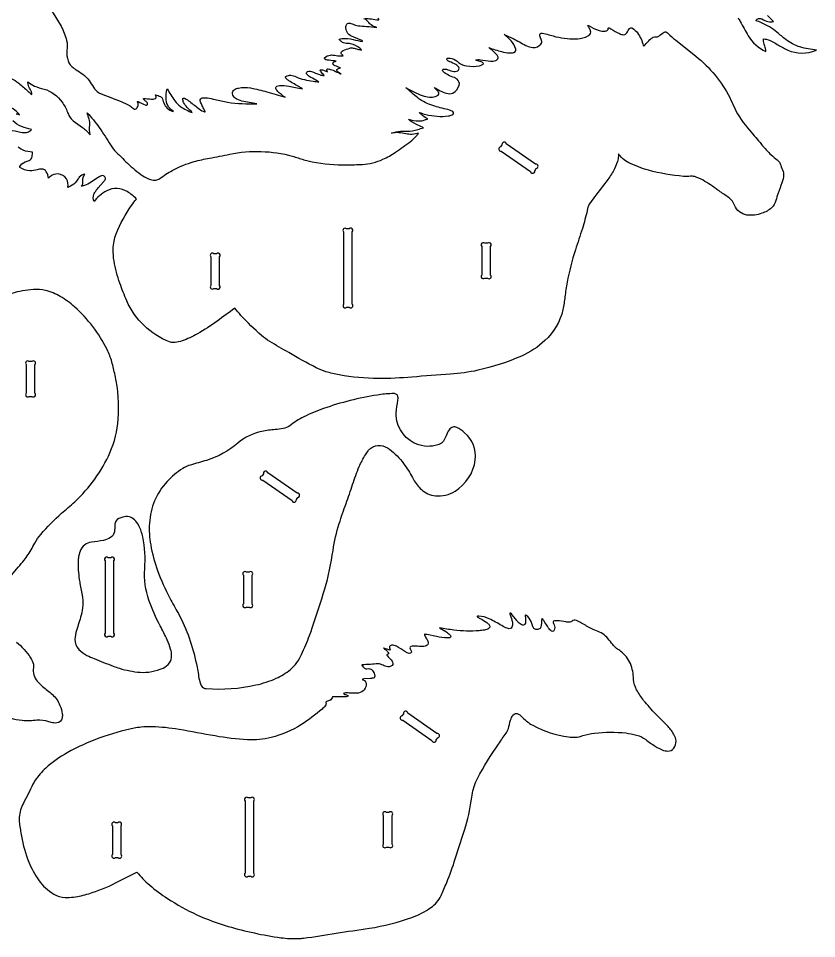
# Model space of a CAD drawing. Extents: x -16 to 86, y -47 to 59.
# Drawn here: x 40.6 to 86.4, y -43.1 to 9.8 of the extents above; entities that cross this region are included whole.
import ezdxf

# ---------------------------------------------------------------- set-up
doc = ezdxf.new("R2010")
doc.units = 0
doc.header["$MEASUREMENT"] = 0
doc.layers.get('0').update_dxf_attribs({"linetype": 'CONTINUOUS'})

msp = doc.modelspace()

# ---------------------------------------------------------------- linework, layer by layer
for points in [[(41.668, 11.241, -0.062914), (43.023, 9.36, -0.058332), (43.342, 8.548, -0.099164), (43.355, 7.964, 0.103533), (43.424, 7.378, 0.140257), (43.732, 6.966, 0.029737), (43.895, 6.848, -0.015987), (44.272, 6.609, -0.094122), (44.638, 6.24, -0.005943), (44.882, 5.854, 0.100119), (45.174, 5.543, 0.046237), (45.281, 5.486, 0.002267), (46.469, 5.034, -0.033131), (46.959, 4.799, -0.051798), (47.192, 4.626, 0.213799), (47.286, 4.597, 0.213799), (47.371, 4.648, 0.148099), (47.461, 4.85, 0.152188), (47.414, 4.999, -0.379491), (47.417, 5.032, -0.379491), (47.45, 5.034, 0.009174), (47.852, 4.838, 0.124278), (47.948, 4.828, 0.342933), (47.996, 4.898, 0.191868), (47.964, 4.982, 0.049565), (47.846, 5.085, -0.047162), (47.756, 5.173, -0.289028), (47.751, 5.193, -0.289028), (47.767, 5.205, -0.114654), (47.884, 5.211, 0.045265), (48.313, 5.177, 0.102969), (48.449, 5.208, 0.299152), (48.493, 5.303, 0.013671), (48.458, 5.423, -0.042839), (48.733, 5.319, -0.060695), (48.819, 5.257, -0.094654), (48.858, 5.195, -0.048836), (48.891, 5.038, 0.204812), (49.346, 4.501, 0.054021), (49.476, 4.458, -0.068101), (49.205, 4.728, -0.139774), (49.065, 5.127, -0.03706), (49.077, 5.596, -0.059924), (49.12, 5.772, 0.040194), (49.56, 5.07, 0.067194), (49.884, 4.751, 0.05731), (50.565, 4.395, -0.005062), (50.266, 4.698, -0.066935), (50.068, 4.979, -0.103195), (50.021, 5.187, -0.227352), (50.037, 5.222, -0.227352), (50.076, 5.232, -0.100671), (50.146, 5.207, -0.034787), (50.413, 5.032, -0.004583), (50.971, 4.597, 0.075387), (51.274, 4.441, 0.307112), (51.302, 4.445), (51.302, 4.46, 0.075082), (51.226, 4.611, -0.062919), (51.112, 4.842, -0.061802), (51.025, 5.079, -0.205085), (51.047, 5.183, -0.205085), (51.137, 5.239, -0.081533), (51.437, 5.239, -0.021859), (51.873, 5.148, 0.013631), (52.595, 4.993, 0.044111), (54.267, 4.91, -0.031786), (53.414, 5.062, -0.088971), (53.033, 5.227, -0.200095), (52.876, 5.476, -0.265759), (52.978, 5.709, -0.122597), (53.217, 5.807, -0.107484), (53.915, 5.812, -0.025718), (54.848, 5.586, 0.00258), (55.901, 5.275, -0.059496), (55.48, 5.615, -0.033599), (55.392, 5.725, -0.130212), (55.362, 5.834, -0.2852), (55.42, 5.911, -0.113283), (55.573, 5.951, -0.050689), (56.11, 5.915, -0.014936), (56.888, 5.757, 0.039854), (56.724, 5.872, -0.014219), (56.116, 6.226, -0.030611), (55.971, 6.336, -0.14706), (55.917, 6.428, -0.292606), (55.943, 6.476, -0.171869), (56.233, 6.54, -0.085554), (56.523, 6.452, 0.059713), (57.006, 6.295, 0.022334), (57.51, 6.204, -0.011017), (57.843, 6.147, 0.047823), (57.656, 6.265, -0.003144), (57.279, 6.476, -0.138174), (57.128, 6.623, -0.286144), (57.141, 6.717, -0.22972), (57.255, 6.781, -0.115476), (57.421, 6.756, -0.00288), (57.879, 6.577, 0.083657), (58.138, 6.528, -0.026016), (57.966, 6.73, -0.068845), (57.911, 6.822, -0.241278), (57.921, 6.853, -0.241278), (57.951, 6.863, -0.071332), (58.148, 6.813, 0.010022), (58.337, 6.737, -0.05982), (58.299, 6.838, -0.232117), (58.313, 6.891, -0.232117), (58.364, 6.912, -0.07067), (58.657, 6.827, -0.013422), (58.936, 6.695, 0.02514), (59.124, 6.615, -0.105502), (58.884, 6.777, -0.211263), (58.866, 6.842, -0.211263), (58.902, 6.899, -0.076334), (58.956, 6.928, 0.010483), (59.072, 6.966, -0.010249), (58.77, 7.089, -0.097064), (58.648, 7.185, -0.316137), (58.654, 7.262, -0.122688), (58.719, 7.316, -0.016417), (58.826, 7.361, -0.009987), (58.428, 7.403, -0.019581), (58.232, 7.438, -0.220645), (58.154, 7.496, -0.321581), (58.164, 7.547, -0.181691), (58.498, 7.703, -0.054661), (58.641, 7.703, 0.01004), (59.013, 7.653, 0.074015), (59.24, 7.665, -0.107867), (59.117, 7.787, -0.28628), (59.129, 7.887, -0.120918), (59.231, 7.956, -0.032746), (59.61, 8.101, -0.098557), (59.805, 8.107, -0.049338), (60.05, 8.051, 0.016745), (60.292, 7.981, 0.079377), (60.195, 8.094, 0.120699), (59.663, 8.353, 0.046), (59.405, 8.371, -0.177181), (59.133, 8.475, -0.030727), (58.997, 8.617, -0.06712), (59.159, 8.654, -0.06669), (59.816, 8.597, -0.0055), (60.349, 8.474, 0.17931), (60.316, 8.513, 0.055045), (60.201, 8.583), (59.706, 8.789, -0.30139), (59.388, 9.348, -0.228758), (59.49, 9.507, -0.228758), (59.678, 9.525, -0.04985), (59.813, 9.469, 0.05598), (60.091, 9.391, 0.019248), (60.573, 9.349, -0.005348), (61.159, 9.293, -0.079875), (60.84, 9.433, -0.10428), (60.672, 9.621, 0.147189), (60.423, 9.791, -0.057069), (60.747, 9.791, -0.017), (61.164, 9.725, 0.051443), (61.264, 9.719, 0.29632), (61.283, 9.734, 0.29632), (61.278, 9.758, 0.037765), (61.228, 9.816, 0.028005)], [(81.918, 9.84, -0.056901), (82.051, 9.638, 0.017157), (82.501, 8.812, 0.153707), (83.511, 7.912, 0.085267), (83.502, 8.08, 0.025165), (83.417, 8.335, -0.092548), (83.383, 8.633, -0.092089), (83.736, 8.55, -0.021183), (84.026, 8.401, 0.010579), (84.597, 8.073, 0.201652), (86.201, 7.91, 0.027257), (86.434, 7.992, -0.053648), (85.475, 8.167, -0.089483), (84.672, 8.588, -0.011446), (84.157, 9.018, 0.07039), (83.272, 9.559, 0.007774), (82.941, 9.689, -0.141841), (83.105, 9.801, -0.165205), (83.293, 9.775, 0.063243), (83.64, 9.624, 0.121413), (83.966, 9.624, 0.015461), (83.612, 9.969, 0.086539)], [(40.162, 6.355, -0.072777), (40.59, 6.092, -0.014963), (41.132, 5.617, 0.011762), (41.351, 5.43, 0.165033), (41.251, 5.736, -0.068673), (41.13, 6.035, -0.044798), (41.114, 6.169, 0.102017), (41.505, 5.92, 0.02851), (42.046, 5.751, -0.17229), (43.078, 4.999, -0.056944), (43.396, 4.427, 0.022461), (43.503, 4.178, 0.094004), (43.728, 3.931), (44.26, 3.547, -0.057629), (44.693, 3.123, -0.080316), (44.679, 3.68, 0.081203), (44.637, 4.018, 0.019326), (44.515, 4.393, -0.040654), (45.217, 3.533, -0.018943), (45.868, 2.537, 0.016204), (46.015, 2.321, 0.026025), (46.099, 2.222, 0.005679), (46.846, 1.483, 0.041082), (47.719, 0.767, 0.069521), (48.156, 0.553, 0.090339), (48.47, 0.525, 0.105534), (48.69, 0.613, -0.019667), (49.415, 1.076, -0.060024), (50.667, 1.579, -0.026905), (51.548, 1.775, 0.006897), (52.715, 2.008, -0.11844), (56.318, 1.892, -0.007857), (56.972, 1.692, 0.061216), (58.94, 1.399, 0.012749), (59.446, 1.394, 0.008183), (60.336, 1.422, 0.089349), (61.513, 1.714, 0.051451), (62.243, 2.122, 0.005475), (63.105, 2.744, 0.04622), (63.46, 3.078, 0.026546), (63.565, 3.216, -0.139855), (62.828, 3.184, 0.096416), (62.016, 3.222, -0.04939), (62.532, 3.323, -0.020222), (62.913, 3.332, 0.067294), (63.521, 3.424, 0.014775), (63.843, 3.53, 0.044262), (63.785, 3.568, 0.009951), (63.439, 3.72, -0.071687), (62.982, 4.016, 0.066244), (63.572, 3.919, 0.087475), (63.924, 3.977, 0.025118), (64.09, 4.045, -0.067804), (63.708, 4.3, -0.031887), (63.602, 4.411, 0.018933), (63.982, 4.289, 0.088966), (65.278, 4.205, 0.05601), (65.497, 4.265, 0.243836), (65.578, 4.357, 0.265565), (65.529, 4.455, 0.077449), (65.347, 4.541, -0.005664), (64.496, 4.762, -0.06967), (63.638, 5.153, -0.023673), (63.518, 5.241, -0.004557), (62.826, 5.835, 0.041915), (63.778, 5.377, 0.053765), (64.19, 5.282, 0.090465), (64.522, 5.316, 0.074054), (64.693, 5.402, 0.323072), (64.733, 5.516, 0.10732), (64.612, 5.688, -0.047667), (64.47, 5.843, 0.066227), (65.163, 5.51, 0.174071), (65.536, 5.517, 0.214738), (65.902, 5.976, 0.288221), (65.775, 6.313, 0.073325), (65.624, 6.406, -0.014117), (65.252, 6.559, -0.085914), (64.99, 6.741, -0.162588), (64.941, 6.834, -0.318745), (64.98, 6.889, -0.128668), (65.164, 6.887, 0.008318), (65.505, 6.779, 0.159993), (65.813, 6.8, 0.2165), (65.886, 6.887, 0.2165), (65.869, 7, 0.132081), (65.712, 7.154, 0.032329), (65.336, 7.323, -0.154477), (65.183, 7.447, -0.348708), (65.2, 7.505, -0.119073), (65.261, 7.531, -0.186777), (65.683, 7.419, -0.02424), (65.862, 7.27, 0.130276), (66.325, 7.079, 0.086555), (67.067, 7.092, 0.079177), (67.245, 7.16, 0.209395), (67.286, 7.214, 0.239368), (67.263, 7.26, 0.058866), (67.162, 7.314, 0.019507), (66.894, 7.393, -0.098528), (66.85, 7.415, -0.344696), (66.853, 7.424, -0.099099), (67.119, 7.432, 0.019901), (67.7, 7.348, 0.117072), (68.009, 7.389, 0.234639), (68.129, 7.538, 0.197106), (68.081, 7.696, 0.052381), (67.933, 7.858, 0.00805), (67.602, 8.133, 0.029468), (68.339, 7.898, 0.037342), (68.791, 7.829, 0.061887), (69.01, 7.842, 0.066939), (69.101, 7.876, 0.259587), (69.155, 7.978, 0.078968), (69.148, 8.049, 0.117348), (68.883, 8.521, 0.045124), (68.48, 8.891, -0.007133), (69, 8.652, -0.006448), (69.719, 8.255, 0.093976), (70.139, 8.135, 0.244564), (70.596, 8.337, 0.05489), (70.645, 8.421, 0.099904), (70.652, 8.477), (70.535, 8.802, -0.22193), (70.542, 8.93, -0.196128), (70.608, 8.958, -0.064339), (70.765, 8.944, -0.026666), (71.142, 8.844, 0.066541), (72.427, 8.632, 0.058147), (72.996, 8.686, 0.066933), (73.307, 8.809, 0.052889), (73.401, 8.882, 0.177309), (73.453, 9.015, 0.128837), (73.387, 9.23, 0.030513), (73.306, 9.364, -0.149309), (73.292, 9.407), (73.297, 9.409, -0.090468), (73.357, 9.387, 0.059637), (73.936, 9.117, 0.067073), (74.243, 9.07, 0.123993), (74.406, 9.121, 0.247423), (74.467, 9.252, -0.229917), (74.473, 9.266, -0.229917), (74.487, 9.271, -0.073207), (74.619, 9.211, 0.031881), (75.11, 8.933, 0.087428), (75.353, 8.869, 0.272888), (75.535, 8.977, -0.050638), (75.693, 9.231, -0.362895), (75.852, 9.245, -0.145694), (76.347, 8.628, -0.03621), (76.474, 8.264, 0.158397), (76.506, 8.212, 0.239956), (76.516, 8.214, 0.074776), (76.587, 8.282, -0.031743), (76.858, 8.597, -0.091313), (77.048, 8.728, -0.139638), (77.198, 8.742, 0.152268), (77.37, 8.793, 0.029793), (77.611, 8.989, -0.159218), (77.737, 9.042, -0.174642), (77.814, 9.013, -0.036969), (77.904, 8.936, 0.01141), (78.329, 8.571), (79.498, 7.632, -0.107946), (81.444, 5.262, -0.009201), (81.709, 4.686, 0.073486), (82.598, 3.363, -0.012013), (83.267, 2.57, 0.024763), (83.828, 1.962, 0.033991), (84.175, 1.677, -0.154685), (84.379, 1.376, 0.043706), (84.508, 1.018, -0.0794), (84.534, 0.835, -0.082539), (84.438, 0.364, -0.004752), (84.222, -0.223, 0.033135), (84.101, -0.661, -0.147564), (83.845, -1.071, -0.103872), (83.296, -1.387, -0.115712), (82.434, -1.49, -0.26364), (81.718, -0.922, 0.089938), (81.546, -0.629, 0.03932), (81.303, -0.431, 0.002907), (80.759, -0.056, 0.03057), (79.909, 0.509, 0.052566), (79.43, 0.719, 0.100819), (79.185, 0.741, -0.042068), (78.792, 0.735, -0.043879), (76.77, 1.086, -0.046563), (75.648, 1.515, -0.052273), (75.285, 1.759, -0.0785), (75.057, 2.036, -0.062835), (75.024, 1.74, -0.062242), (74.825, 1.17, -0.042795), (74.447, 0.55, -0.010913), (73.666, -0.448, 0.039162), (73.375, -0.869, 0.086462), (73.253, -1.222, -0.02138), (72.975, -2.257, -0.003614), (72.573, -3.494, 0.033184), (72.097, -5.351, 0.013673), (71.975, -6.187, -0.018991), (71.855, -6.921, -0.153249), (70.824, -8.703, -0.086144), (69.481, -9.588, -0.048038), (66.969, -10.409, -0.039046), (65.399, -10.623, 0.008145), (63.186, -10.8, -0.020962), (61.25, -10.883, -0.042897), (59.01, -10.671, -0.018722), (58.237, -10.493, -0.048142), (57.687, -10.26, -0.019077), (56.103, -9.391, 0.001032), (55.021, -8.756, -0.043197), (54.534, -8.404, -0.030113), (53.36, -7.253, -0.012571), (53.004, -6.837, -0.002815), (51.999, -7.58, -0.021314), (50.859, -8.315, -0.047162), (49.976, -8.724, -0.050786), (49.572, -8.81, -0.052064), (49.365, -8.803, -0.046848), (49.26, -8.775, -0.198745), (46.794, -6.415, -0.010922), (46.402, -5.409, -0.041752), (46.067, -4.127, -0.038533), (46.014, -3.444, -0.085414), (46.195, -2.56, -0.063073), (47.077, -0.933, -0.013881), (47.352, -0.567, 0.07033), (46.831, -0.144, 0.106415), (46.254, 0.035, 0.137204), (45.647, -0.095, 0.070326), (45.226, -0.388, 0.03528), (44.92, -0.712, -0.214482), (44.911, -0.297, -0.056294), (45.015, -0.107, -0.029293), (45.152, 0.069), (45.463, 0.416, 0.095743), (45.572, 0.591, 0.36151), (45.509, 0.736, 0.062459), (45.406, 0.777, 0.092579), (45.175, 0.68), (44.753, 0.404, -0.058763), (44.362, 0.209, -0.0408), (44.179, 0.163, 0.228695), (44.281, 0.473, -0.208857), (44.389, 0.855, 0.20458), (44.073, 0.681, -0.01701), (43.916, 0.45, -0.107431), (43.558, 0.172, -0.022426), (43.409, 0.102, 0.218715), (43.327, 0.585, 0.242778), (42.849, 0.878, 0.17123), (42.412, 0.729, 0.034257), (42.305, 0.639, 0.079502), (42.177, 0.999, 0.288433), (41.905, 1.154, 0.058542), (41.653, 1.107, -0.070213), (41.232, 1.051, -0.147243), (40.631, 1.265, -0.18119), (40.961, 1.565, 0.021513), (41.19, 1.651, 0.230608), (41.361, 1.875, 0.065098), (41.383, 2.133, -0.10231), (40.84, 2.234, -0.091677), (40.557, 2.43, -0.024327)], [(40.446, 4.33, -0.037766), (40.635, 4.272, 0.165958), (39.819, 4.813, 0.039609)], [(40.052, 3.397, -0.026015), (40.702, 3.277, 0.066043), (41.03, 3.254, 0.154769), (41.268, 3.363, 0.064922), (41.322, 3.434, -0.045628), (40.759, 3.598, -0.090478), (40.248, 3.93, 0.149479)], [(40.105, -22.267, -0.004557), (40.831, -21.403, 0.037227), (41.305, -20.731, 0.008732), (41.512, -20.332, -0.052443), (41.856, -19.838, -0.035685), (43.057, -18.625, 0.007366), (43.806, -17.967, 0.100939), (45.834, -15.141, 0.086348), (46.303, -13.214, 0.073144), (46.128, -10.698, 0.010543), (45.939, -9.913, 0.048035), (45.669, -9.217, 0.095773), (43.797, -6.759, 0.045482), (42.978, -6.164, 0.068779), (42.122, -5.82, 0.067732), (41.433, -5.768, 0.058941), (40.186, -5.992, 0.062858)], [(40.454, -26.021, -0.086175), (41.272, -26.928, -0.060101), (41.431, -27.285, -0.109677), (41.441, -27.488, 0.219927), (41.656, -28.268, 0.048294), (41.96, -28.568, -0.012089), (42.529, -29.039, -0.115383), (42.956, -29.657, -0.073579), (43.094, -30.147, -0.053856), (43.09, -30.378, -0.324925), (42.785, -30.669, -0.083231), (42.609, -30.671, -0.057779), (42.319, -30.599, 0.099288), (41.633, -30.511, -0.047626), (40.789, -30.534, -0.057275), (40.124, -30.398, -0.071349)]]:
    msp.add_lwpolyline(points, format="xyb")
for points in [[(68.316, 2.184), (69.997, 1.017, 1), (70.243, 1.061), (70.326, 1.181, 1), (70.282, 1.427), (68.601, 2.594, 1), (68.355, 2.55), (68.271, 2.43, 1)], [(59.256, -2.46), (59.256, -6.606, 1), (59.433, -6.783), (59.579, -6.783, 1), (59.756, -6.606), (59.756, -2.46, 1), (59.579, -2.283), (59.433, -2.283, 1)], [(67.202, -3.287), (67.202, -4.934, 1), (67.378, -5.11), (67.525, -5.11, 1), (67.702, -4.934), (67.702, -3.287, 1), (67.525, -3.11), (67.378, -3.11, 1)], [(51.632, -3.886), (51.632, -5.532, 1), (51.809, -5.709), (51.955, -5.709, 1), (52.132, -5.532), (52.132, -3.886, 1), (51.955, -3.709), (51.809, -3.709, 1)], [(41.023, -10.081), (41.023, -11.727, 1), (41.2, -11.904), (41.346, -11.904, 1), (41.523, -11.727), (41.523, -10.081, 1), (41.346, -9.904), (41.2, -9.904, 1)], [(51.368, -28.693, 0.072264), (54.218, -28.488, 0.047753), (55.384, -28.104, 0.064886), (56.197, -27.6, 0.117517), (56.842, -26.729, 0.011721), (57.305, -25.638, 0.012053), (57.438, -25.268, 0.009963), (58.18, -22.966, 0.037527), (58.649, -20.755, -0.038293), (59.006, -19.215, -0.01863), (59.401, -18.062, 0.011037), (59.774, -16.965, -0.021347), (60.155, -15.941, -0.03243), (60.51, -15.259, -0.016405), (60.661, -15.033, -0.075563), (60.777, -14.919, -0.031378), (60.959, -14.797, -0.190134), (61.506, -14.754, -0.09782), (62.016, -15.035, -0.065394), (62.785, -15.879, -0.027881), (63.273, -16.673, 0.072235), (63.727, -17.262, 0.162603), (64.528, -17.613, 0.171115), (65.658, -17.35, 0.224877), (66.823, -15.558, 0.249741), (66.213, -13.998, 0.0873), (65.755, -13.687, 0.1295), (65.538, -13.666, 0.198527), (65.322, -13.823, 0.058333), (65.155, -14.168, -0.036337), (64.998, -14.474, -0.123302), (64.822, -14.626, -0.189055), (63.587, -14.693, -0.314227), (62.282, -13.024, -0.058388), (62.35, -12.324, 0.022023), (62.384, -12.031, 0.123929), (62.354, -11.854, 0.213697), (62.224, -11.758, 0.084229), (62.021, -11.747, 0.036422), (61.2, -11.833, 0.047633), (58.097, -12.609, 0.024408), (56.964, -13.085, 0.054441), (56.173, -13.593, -0.112447), (55.776, -13.754, -0.026486), (55.323, -13.811, 0.024341), (54.56, -13.917, 0.125931), (53.183, -14.591, -0.10019), (51.385, -15.581, -0.0073), (50.454, -15.85, 0.075943), (50.015, -16.047, 0.055354), (49.117, -16.799, 0.175774), (48.103, -19.191, 0.062316), (48.174, -20.431, 0.045721), (48.57, -21.91, 0.035571), (49.273, -23.495, 0.007222), (49.762, -24.382, -0.072809), (50.796, -27.266, -0.012943), (50.946, -28.097, 0.059033), (51.083, -28.514, 0.296736)], [(54.615, -16.713), (56.296, -17.88, 1), (56.542, -17.836), (56.626, -17.716, 1), (56.581, -17.47), (54.9, -16.303, 1), (54.654, -16.347), (54.571, -16.467, 1)], [(46.38, -27.525, 0.058555), (47.565, -27.757, 0.118506), (48.881, -27.521, 0.128937), (49.255, -27.222, 0.159848), (49.378, -26.799, 0.079947), (49.318, -26.428, 0.036076), (49.121, -25.896, 0.013106), (48.713, -25.082, -0.034976), (48.075, -23.623, -0.099002), (47.832, -21.814, 0.06898), (47.72, -19.981, 0.055017), (47.5, -19.342, 0.080198), (47.241, -18.991, 0.256615), (46.576, -18.84, 0.05403), (46.334, -18.928, 0.23893), (46.115, -19.246, 0.047172), (46.106, -19.464, -0.02426), (46.09, -19.681, -0.20853), (45.87, -20.016, -0.087752), (45.468, -20.181, -0.034011), (44.769, -20.28, 0.286063), (44.116, -20.802, 0.066283), (44.021, -21.2, 0.028488), (44.002, -21.469, 0.045011), (44.093, -22.572, 0.006816), (44.237, -23.324, -0.110046), (44.176, -24.477, -0.005915), (43.913, -25.353, 0.06482), (43.821, -25.864, 0.195097), (44.049, -26.449, 0.082442), (44.51, -26.785, 0.029957), (44.933, -26.974, 0.009084), (46.013, -27.404, 0.013652)], [(45.556, -21.357), (45.556, -25.503, 1), (45.732, -25.68), (45.879, -25.68, 1), (46.056, -25.503), (46.056, -21.357, 1), (45.879, -21.18), (45.732, -21.18, 1)], [(53.501, -22.184), (53.501, -23.831, 1), (53.678, -24.007), (53.824, -24.007, 1), (54.001, -23.831), (54.001, -22.184, 1), (53.824, -22.007), (53.678, -22.007, 1)], [(58.397, -29.394, 0.076132), (58.267, -29.438, 0.093198), (58.234, -29.468, -0.016424), (58.249, -29.558, -0.148414), (58.192, -29.694, -0.068118), (58.023, -29.867, -0.03399), (56.829, -30.762, -0.079292), (55.088, -31.509, -0.068566), (53.742, -31.643, -0.025964), (51.874, -31.418, -0.002322), (49.8, -31.043, 0.034656), (48.251, -30.889, 0.024545), (47.621, -30.91, 0.029396), (47.225, -30.973, 0.075717), (43.378, -32.379, 0.053497), (42.141, -33.264, 0.062331), (41.542, -33.963, 0.023049), (41.41, -34.192, -0.005308), (40.859, -35.273, 0.09748), (40.617, -36.087, 0.045474), (40.628, -36.427, 0.005894), (40.745, -37.177, 0.047135), (41.172, -38.659, 0.055653), (41.733, -39.691, 0.102248), (42.612, -40.507, 0.115963), (43.252, -40.688, 0.053289), (43.744, -40.67, 0.043685), (44.61, -40.479, 0.03948), (46.159, -39.859, 0.006076), (47.381, -39.234, 0.048254), (48.115, -39.986, 0.033554), (49.146, -40.751, 0.074603), (52.624, -42.356, 0.035582), (55.66, -43.008, 0.039532), (56.661, -43.054, 0.016038), (56.958, -43.032, 0.014691), (58.824, -42.748, -0.002905), (60.74, -42.464, 0.047786), (63.174, -41.844, 0.062335), (64.273, -41.278, 0.123282), (64.856, -40.589, -0.001586), (65.185, -39.835, 0.021783), (65.674, -38.476, 0.00344), (66.272, -36.588, 0.042828), (66.64, -34.818, -0.085534), (66.953, -33.854, -0.031398), (68.164, -31.881, -0.018411), (68.601, -31.256, 0.076491), (68.723, -30.988, -0.024282), (68.849, -30.514, -0.064319), (68.99, -30.222, -0.379763), (69.313, -30.164, -0.08303), (69.445, -30.264, 0.083248), (70.132, -30.804, 0.094489), (72.183, -31.469, 0.031582), (72.573, -31.486, 0.081068), (73.004, -31.394, -0.049948), (73.681, -31.258, -0.059277), (75.481, -31.244, -0.03501), (76.089, -31.364, -0.088536), (76.621, -31.626, 0.016445), (77.164, -32.007, 0.04828), (77.644, -32.242, 0.121653), (77.98, -32.276, 0.229564), (78.289, -32.027, 0.183065), (78.341, -31.599, 0.0741), (78.221, -31.3, 0.059792), (77.846, -30.809), (77.195, -30.157, -0.0213), (76.496, -29.37, -0.039031), (76.094, -28.765, -0.112713), (75.918, -28.157, 0.094463), (75.734, -27.261, 0.125873), (75.187, -26.559, 0.016223), (74.934, -26.382, -0.066013), (74.718, -26.164, 0.01062), (74.448, -25.822, 0.136438), (73.78, -25.375, -0.042034), (73.436, -25.224, -0.003411), (72.864, -24.892, 0.056186), (72.561, -24.763, 0.160148), (72.434, -24.773, 0.062055), (72.363, -24.833, -0.147745), (72.253, -24.874, -0.070947), (72.022, -24.868, 0.014607), (71.546, -24.795, 0.094946), (71.325, -24.821, 0.390923), (71.289, -24.898, 0.008582), (71.36, -25.03, -0.202753), (71.362, -25.329, -0.082892), (71.318, -25.395, -0.346584), (71.208, -25.399, -0.087643), (71.034, -25.216, -0.007904), (70.762, -24.786, 0.047363), (70.678, -24.688, 0.2427), (70.662, -24.683, 0.2427), (70.647, -24.693, 0.155923), (70.635, -24.735, -0.072956), (70.596, -25.164, -0.252635), (70.463, -25.283, -0.148037), (70.258, -25.284, -0.190621), (70.151, -25.178, -0.049039), (70.073, -24.948, 0.118229), (69.839, -24.557, 0.045189), (69.736, -24.476, 0.256837), (69.712, -24.471, 0.256837), (69.695, -24.488, 0.145095), (69.69, -24.543, -0.0693), (69.714, -24.886, -0.348708), (69.568, -25.043, -0.101232), (69.507, -25.036, -0.107127), (69.307, -24.896, -0.031104), (69.205, -24.785), (68.943, -24.45, 0.091426), (68.853, -24.37), (68.829, -24.362, 0.368614), (68.812, -24.37, 0.174258), (68.82, -24.466, -0.047006), (68.953, -24.87, -0.116156), (68.95, -25.105, -0.111524), (68.88, -25.227, -0.202276), (68.775, -25.253, -0.084631), (68.655, -25.227, -0.053158), (68.347, -25.077, 0.021069), (67.622, -24.68, 0.097974), (67.027, -24.536, 0.046478), (66.944, -24.542, 0.304816), (66.934, -24.551, 0.304816), (66.939, -24.564, 0.083232), (67.088, -24.659, -0.039797), (67.491, -24.904, -0.068475), (67.624, -25.037, -0.184607), (67.652, -25.17, -0.196105), (67.593, -25.239, -0.108737), (67.352, -25.335, -0.029417), (67.052, -25.368, -0.051401), (65.589, -25.339, -0.00382), (64.775, -25.213), (65.125, -25.418, -0.025101), (65.362, -25.601, -0.191766), (65.415, -25.707, -0.334717), (65.364, -25.77, -0.088246), (65.228, -25.786, -0.045636), (64.595, -25.709), (64.049, -25.593, 0.050123), (63.945, -25.567, 0.296607), (63.902, -25.586, 0.237445), (63.903, -25.61, 0.03707), (64.025, -25.83, -0.06452), (64.112, -26.028, -0.374256), (64.009, -26.243, -0.103758), (63.705, -26.28, 0.009873), (63.296, -26.257, 0.08094), (63.113, -26.283, 0.382509), (63.071, -26.358, 0.1329), (63.109, -26.45, -0.177903), (63.149, -26.597, -0.382249), (63.033, -26.68, -0.109446), (62.905, -26.64, -0.016421), (62.42, -26.327, 0.076312), (62.164, -26.212, 0.118378), (61.965, -26.217, 0.21275), (61.904, -26.268, 0.21275), (61.902, -26.348, -0.042655), (61.937, -26.455, -0.239405), (61.931, -26.474, -0.239405), (61.911, -26.481, -0.104364), (61.797, -26.455, -0.016046), (61.619, -26.384), (61.576, -26.37, 0.130329), (61.552, -26.368, 0.060077), (61.678, -26.476, -0.047521), (61.821, -26.61, -0.095121), (61.848, -26.669, -0.233333), (61.838, -26.702, -0.083157), (61.761, -26.735, 0.325417), (61.749, -26.768, 0.12873), (61.818, -26.866, -0.041512), (62.041, -27.114, -0.121018), (62.095, -27.246, -0.244255), (62.043, -27.363, -0.249892), (61.715, -27.431, -0.054088), (61.46, -27.323, 0.121104), (61.123, -27.267, -0.040384), (60.706, -27.315, 0.018474), (60.351, -27.329, 0.138604), (60.297, -27.347, 0.294899), (60.319, -27.376, -0.108196), (60.413, -27.478, 0.222845), (60.588, -27.558), (60.712, -27.548, -0.212445), (60.905, -27.642, -0.162122), (61.05, -27.985, -0.309854), (61.008, -28.069, -0.076555), (60.798, -28.113), (60.417, -28.138, 0.046576), (60.347, -28.155, 0.190099), (60.335, -28.166, 0.180846), (60.364, -28.196, -0.375611), (60.555, -28.487, -0.395697), (60.02, -28.96, 0.020451), (59.652, -28.954, 0.021912), (59.357, -28.947, 0.058989), (59.243, -28.968, 0.219866), (59.29, -29.008, 0.02016), (59.46, -29.073, -0.149389), (59.53, -29.137, -0.08381), (59.277, -29.172), (58.931, -29.159, -0.012598), (58.614, -29.162, -0.293727), (58.466, -29.369, -0.050578)], [(62.654, -30.511), (64.335, -31.678, 1), (64.581, -31.634), (64.664, -31.514, 1), (64.62, -31.268), (62.939, -30.1, 1), (62.693, -30.145), (62.609, -30.265, 1)], [(53.594, -35.154), (53.594, -39.301, 1), (53.771, -39.478), (53.918, -39.478, 1), (54.094, -39.301), (54.094, -35.154, 1), (53.918, -34.978), (53.771, -34.978, 1)], [(61.54, -35.982), (61.54, -37.628, 1), (61.717, -37.805), (61.863, -37.805, 1), (62.04, -37.628), (62.04, -35.982, 1), (61.863, -35.805), (61.717, -35.805, 1)], [(45.97, -36.581), (45.97, -38.227, 1), (46.147, -38.404), (46.294, -38.404, 1), (46.47, -38.227), (46.47, -36.581, 1), (46.294, -36.404), (46.147, -36.404, 1)]]:
    msp.add_lwpolyline(points, format="xyb", close=True)

doc.saveas('drawing.dxf')
